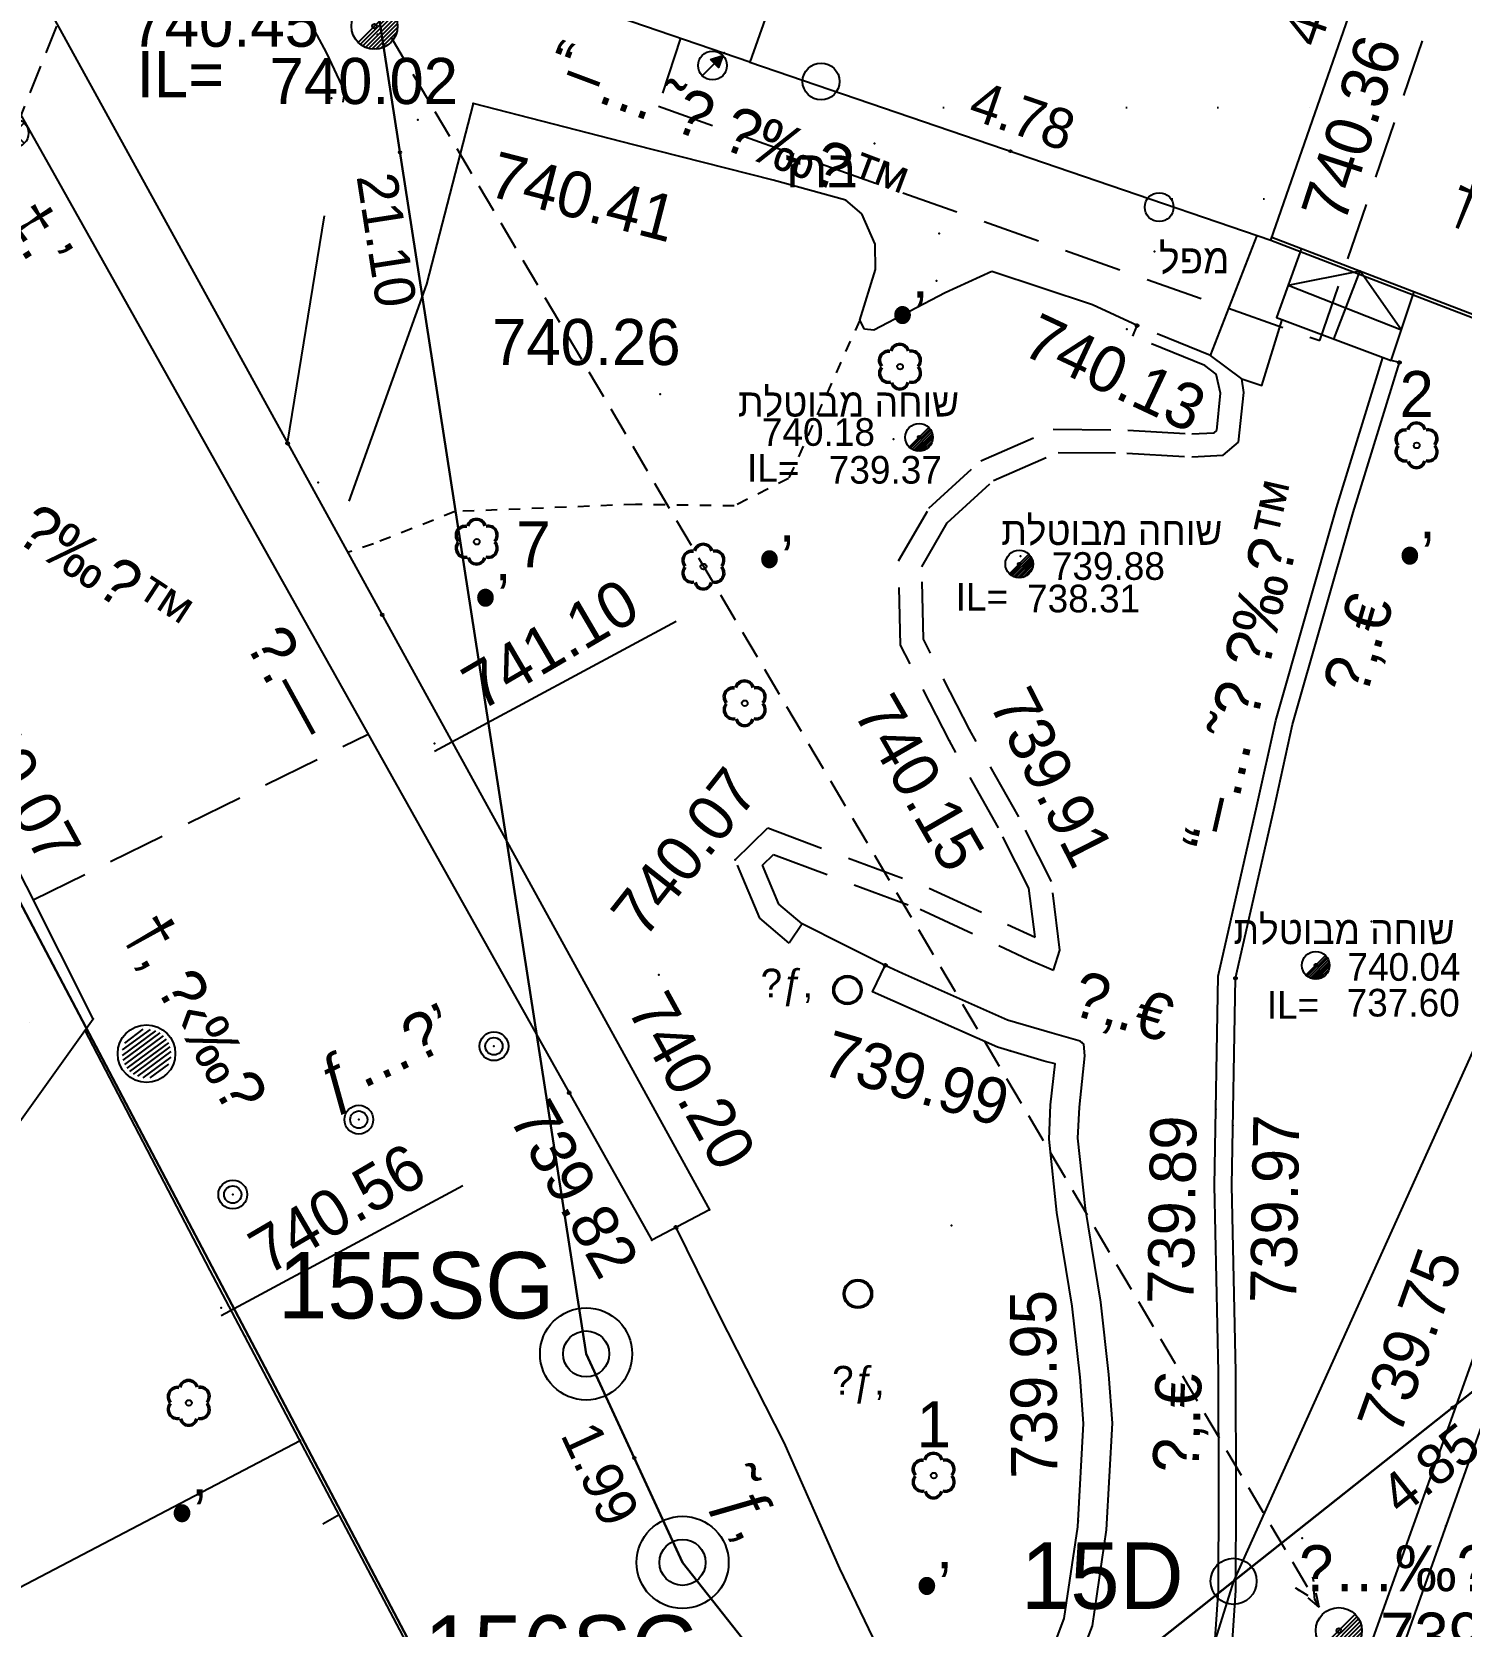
# Model space of a CAD drawing. Extents: x 220180 to 220303, y 630173 to 630265.
# Drawn here: x 220205.72 to 220218.13, y 630214 to 630227.84 of the extents above; entities that cross this region are included whole.
import ezdxf
from ezdxf.enums import TextEntityAlignment as Align

# ---------------------------------------------------------------- set-up
doc = ezdxf.new("R2010")
doc.units = 0
doc.linetypes.add('DASHED', pattern=[0.75, 0.5, -0.25])
doc.linetypes.add('DASHED2', pattern=[0.375, 0.25, -0.125])
for name, color, linetype in [('C1602_0', 236, 'Continuous'), ('C1609', 7, 'Continuous'), ('C1610_0', 3, 'Continuous'), ('C1611_1', 6, 'Continuous'), ('M1502', 15, 'Continuous'), ('M2801', 95, 'Continuous'), ('M2817', 95, 'Continuous'), ('M4614', 170, 'Continuous'), ('M4801', 220, 'DASHED'), ('M4804', 220, 'Continuous'), ('M4807', 220, 'Continuous'), ('M5141', 40, 'Continuous'), ('M5142', 40, 'Continuous'), ('M5213', 7, 'Continuous'), ('M5232', 8, 'Continuous'), ('M6021', 1, 'Continuous'), ('M6252', 1, 'Continuous'), ('tr_hetz', 7, 'Continuous')]:
    doc.layers.add(name, color=color, linetype=linetype)
for name, color, linetype, lineweight in [('M2200', 5, 'Continuous', 25), ('M2205', 5, 'DASHED', 25), ('M2207', 162, 'Continuous', 25), ('M2299', 7, 'Continuous', 25), ('M2401', 14, 'DASHED', 25), ('M2407', 22, 'DASHED', 25), ('M2412', 38, 'Continuous', 25), ('M2417', 204, 'DASHED', 25), ('M2601', 3, 'Continuous', 25), ('M2602', 142, 'Continuous', 25), ('M2605', 142, 'Continuous', 25), ('M2651', 1, 'Continuous', 25), ('M2802', 95, 'DASHED', 25)]:
    doc.layers.add(name, color=color, linetype=linetype, lineweight=lineweight)
doc.styles.add('HANIT_TEXT', font='hebtxt')
doc.styles.add('hebtext', font='hebtxt.shx')
doc.styles.add('hebtxt', font='hebtxt.shx')

# ---------------------------------------------------------------- blocks, each defined once
blk = doc.blocks.new('C1610')
for radius in [1, 0.5]:
    blk.add_circle((0, 0, 1), radius)
at = {"color": 255}
blk.add_point((0, 0), dxfattribs=at)
at = {"style": 'hebtext'}
blk.add_attdef('POINT_NAME', text='', height=1.2, dxfattribs=at).set_placement((0, 1.5), align=Align.BOTTOM_CENTER)
blk.add_attdef('MARK_DESC', text='', height=1.2, dxfattribs=at).set_placement((2, 0), align=Align.MIDDLE_LEFT)
at = {"style": 'hebtext', "flags": 1}
for tag, p in [('MARK', (0, -2)), ('CLASS', (0, -3.5)), ('SOURCE', (0, -5)), ('TOPO', (0, -6.5)), ('HEIGHT', (0, -8)), ('COMMENT', (0, -9.5))]:
    blk.add_attdef(tag, text='', height=1, dxfattribs=at).set_placement(p, align=Align.MIDDLE)
blk = doc.blocks.new('C1611')
blk.add_circle((0, 0), 0.5)
at = {"color": 255}
blk.add_point((0, 0), dxfattribs=at)
at = {"style": 'hebtext'}
blk.add_attdef('POINT_NAME', text='', height=1.2, dxfattribs=at).set_placement((0, 1.5), align=Align.BOTTOM_CENTER)
blk.add_attdef('MARK_DESC', text='', height=1.2, dxfattribs=at).set_placement((2, 0), align=Align.MIDDLE_LEFT)
at = {"style": 'hebtext', "flags": 1}
for tag, p in [('MARK', (0, -2)), ('CLASS', (0, -3.5)), ('SOURCE', (0, -5)), ('TOPO', (0, -6.5)), ('HEIGHT', (0, -8)), ('COMMENT', (0, -9.5))]:
    blk.add_attdef(tag, text='', height=1, dxfattribs=at).set_placement(p, align=Align.MIDDLE)
blk = doc.blocks.new('C1609')
blk.add_circle((0, 0), 0.04)
at = {"style": 'hebtext'}
for tag in ['LEGAL_LENGTH', 'RADIUS', 'CROSS']:
    blk.add_attdef(tag, text='', height=1.4, dxfattribs=at).set_placement((0, 1), align=Align.CENTER)
blk.add_attdef('CALC_LENGTH', text='', height=1.4, dxfattribs=at).set_placement((0, -0.6), align=Align.TOP_CENTER)
at = {"style": 'hebtext', "flags": 1}
for tag, p in [('LINE_NAME', (0, -4)), ('TOPO', (0, -5.5)), ('COMMENT', (0, -7))]:
    blk.add_attdef(tag, text='', height=1, dxfattribs=at).set_placement(p, align=Align.MIDDLE_CENTER)
blk = doc.blocks.new('M5232_E')
for radius in [0.5, 0.3]:
    blk.add_circle((0, 0), radius)
at = {"ltscale": 0.2}
blk.add_point((0, 0), dxfattribs=at)
at = {"style": 'HANIT_TEXT'}
blk.add_attdef('NAME', text='', height=1, dxfattribs=at).set_placement((0, 0.312), align=Align.BOTTOM_CENTER)
for tag, p in [('HEIGHT', (0, -0.625)), ('MARK', (0, -1.875))]:
    blk.add_attdef(tag, text='', height=1, dxfattribs=at).set_placement(p, align=Align.TOP_CENTER)
blk = doc.blocks.new('M6252_S')
for points in [[(0.354, 0.354), (-0.354, -0.354)], [(-0.354, 0.354), (0.354, -0.354)]]:
    blk.add_lwpolyline(points)
blk.add_circle((0, 0), 0.5)
at = {"style": 'HANIT_TEXT'}
blk.add_attdef('NAME', text='', height=1.6, dxfattribs=at).set_placement((0, 0.5), align=Align.BOTTOM_CENTER)
blk.add_attdef('MARK', text='', height=1.6, dxfattribs=at).set_placement((0, -1), align=Align.TOP_CENTER)
at = {"style": 'HANIT_TEXT', "flags": 1}
blk.add_attdef('OWNER', text='', height=1.6, dxfattribs=at).set_placement((0, -3), align=Align.TOP_CENTER)
blk = doc.blocks.new('M4614_E')
at = {"ltscale": 0.05}
h = blk.add_hatch(color=256, dxfattribs=at)
h.dxf.hatch_style = 1
h.paths.add_polyline_path([(0.212, -0.071), (0.354, 0.354), (-0.071, 0.212)])
blk.add_lwpolyline([(0.071, 0.071), (-0.354, -0.354)], dxfattribs=at)
blk.add_lwpolyline([(-0.071, 0.212), (0.354, 0.354), (0.212, -0.071)], close=True, dxfattribs=at)
blk.add_circle((0, 0), 0.5, dxfattribs=at)
at = {"style": 'hebtxt'}
for tag, p in [('NAME', (0, -1)), ('HEIGHT', (0, -2.5))]:
    blk.add_attdef(tag, text='', height=1, dxfattribs=at).set_placement(p, align=Align.TOP_CENTER)
blk.add_attdef('DESC', text='', height=1, dxfattribs=at).set_placement((-1, -4), align=Align.TOP_RIGHT)
blk.add_attdef('MARK', text='', height=1, dxfattribs=at).set_placement((0, -4), align=Align.TOP_LEFT)
at = {"style": 'hebtxt', "flags": 1}
blk.add_attdef('OWNER', text='', height=1, dxfattribs=at).set_placement((0, -5.5), align=Align.TOP_CENTER)
blk = doc.blocks.new('M2801_E')
blk.add_circle((0, 0), 0.1)
for centre, radius, start, end in [((-0.404, 0.218), 0.341, 79.5476, 220.6676), ((-0.011, 0.455), 0.345, 16.9888, 163.3873), ((-0.011, 0.455), 0.295, 16.9888, 163.3873), ((0.398, 0.229), 0.336, 316.983, 103.5155), ((-0.404, 0.218), 0.291, 79.5476, 220.6676), ((0.398, 0.229), 0.286, 316.983, 103.5155), ((-0.401, -0.224), 0.342, 140.0738, 283.845), ((-0.401, -0.224), 0.292, 140.0738, 283.845), ((-0.008, -0.48), 0.27, 193.6832, 346.6724), ((0.399, -0.231), 0.336, 253.4741, 43.3943), ((0.399, -0.231), 0.286, 253.4741, 43.3943), ((-0.008, -0.48), 0.32, 193.6832, 346.6724)]:
    blk.add_arc(centre, radius, start, end)
at = {"style": 'HANIT_TEXT'}
blk.add_attdef('NAME', text='', height=1.6, dxfattribs=at).set_placement((0, 0.5), align=Align.BOTTOM_CENTER)
at = {"style": 'HANIT_TEXT', "flags": 1}
for tag, p in [('HEIGHT', (0, -1)), ('DIAMETER', (0, -5)), ('TOP_DIAMETER', (0, -7)), ('TYPE', (0, -9))]:
    blk.add_attdef(tag, text='', height=1.6, dxfattribs=at).set_placement(p, align=Align.TOP_CENTER)
at = {"style": 'HANIT_TEXT'}
blk.add_attdef('MARK', text='', height=1.6, dxfattribs=at).set_placement((0, -3), align=Align.TOP_CENTER)
blk = doc.blocks.new('M1502_P')
blk.add_point((0, 0))
at = {"style": 'HANIT_TEXT', "flags": 1}
blk.add_attdef('NAME', text='', height=1.6, dxfattribs=at).set_placement((0, 0.5), align=Align.BOTTOM_CENTER)
at = {"style": 'HANIT_TEXT'}
blk.add_attdef('HEIGHT', text='', height=1.6, dxfattribs=at).set_placement((0, -1), align=Align.TOP_CENTER)
at = {"style": 'HANIT_TEXT', "flags": 1}
blk.add_attdef('MARK', text='', height=1.6, dxfattribs=at).set_placement((0, -3), align=Align.TOP_CENTER)
blk = doc.blocks.new('M2601_A')
blk.add_circle((0, 0), 0.05)
at = {"style": 'hebtxt'}
blk.add_attdef('MARK', text='', height=1, dxfattribs=at).set_placement((0, 1), align=Align.BOTTOM_CENTER)
blk.add_attdef('DESC', text='', height=1, dxfattribs=at).set_placement((0, -1), align=Align.TOP_CENTER)
blk = doc.blocks.new('M2417_A')
blk.add_circle((0, 0), 0.05)
at = {"style": 'hebtxt'}
blk.add_attdef('DESC', text='', height=1, dxfattribs=at).set_placement((-1, -1), align=Align.MIDDLE_RIGHT)
blk.add_attdef('MARK', text='', height=1, dxfattribs=at).set_placement((0, -1), align=Align.MIDDLE_LEFT)
blk = doc.blocks.new('M2407_A')
blk.add_circle((0, 0), 0.05)
at = {"style": 'hebtxt'}
blk.add_attdef('DESC', text='', height=1, dxfattribs=at).set_placement((-1, -1), align=Align.MIDDLE_RIGHT)
blk.add_attdef('MARK', text='', height=1, dxfattribs=at).set_placement((0, -1), align=Align.MIDDLE_LEFT)
blk = doc.blocks.new('M2605_A')
blk.add_circle((0, 0), 0.05)
at = {"style": 'hebtxt'}
blk.add_attdef('MARK', text='', height=1, dxfattribs=at).set_placement((0, -0.75), align=Align.MIDDLE_CENTER)
blk = doc.blocks.new('M4801_P')
blk.add_point((0, 0))
at = {"style": 'HANIT_TEXT', "flags": 1}
blk.add_attdef('NAME', text='', height=1.6, dxfattribs=at).set_placement((0, 0.5), align=Align.BOTTOM_CENTER)
at = {"style": 'HANIT_TEXT'}
blk.add_attdef('HEIGHT', text='', height=1.6, dxfattribs=at).set_placement((0, -1), align=Align.TOP_CENTER)
at = {"style": 'HANIT_TEXT', "flags": 1}
blk.add_attdef('MARK', text='', height=1.6, dxfattribs=at).set_placement((0, -3), align=Align.TOP_CENTER)
blk = doc.blocks.new('M4804_E')
for points in [[(-0.566, -0.566), (0.566, 0.566)], [(-0.495, -0.636), (0.636, 0.495)], [(-0.406, -0.689), (0.689, 0.406)], [(-0.312, -0.737), (0.737, 0.312)], [(-0.207, -0.773), (0.773, 0.207)], [(-0.088, -0.795), (0.795, 0.088)], [(0.05, -0.798), (0.798, -0.05)], [(0.221, -0.769), (0.769, -0.221)]]:
    blk.add_lwpolyline(points)
for radius in [0.8, 0.08]:
    blk.add_circle((0, 0), radius)
at = {"style": 'HANIT_TEXT'}
blk.add_attdef('NAME', text='', height=1.6, dxfattribs=at).set_placement((0, 0.5), align=Align.BOTTOM_CENTER)
blk.add_attdef('IL', text='', height=1.6, dxfattribs=at).set_placement((-1, 0), align=Align.MIDDLE_RIGHT)
blk.add_attdef('TL', text='', height=1.6, dxfattribs=at).set_placement((1, 0), align=Align.MIDDLE_LEFT)
for tag, p in [('HEIGHT', (0, -1)), ('MARK', (0, -3))]:
    blk.add_attdef(tag, text='', height=1.6, dxfattribs=at).set_placement(p, align=Align.TOP_CENTER)
at = {"style": 'HANIT_TEXT', "flags": 1}
blk.add_attdef('OWNER', text='', height=1.6, dxfattribs=at).set_placement((0, -5), align=Align.TOP_CENTER)
blk = doc.blocks.new('M5213_E')
blk.add_circle((0, 0), 0.8)
at = {"style": 'HANIT_TEXT'}
blk.add_attdef('NAME', text='', height=1.6, dxfattribs=at).set_placement((0, 0.5), align=Align.BOTTOM_CENTER)
for tag, p in [('HEIGHT', (0, -1)), ('MARK', (0, -3))]:
    blk.add_attdef(tag, text='', height=1.6, dxfattribs=at).set_placement(p, align=Align.TOP_CENTER)
blk = doc.blocks.new('M4807_E')
blk.add_circle((0, 0), 0.5)
at = {"style": 'hebtxt'}
for tag, p in [('NAME', (0, -1)), ('HEIGHT', (0, -2.5))]:
    blk.add_attdef(tag, text='', height=1, dxfattribs=at).set_placement(p, align=Align.TOP_CENTER)
blk.add_attdef('DESC', text='', height=1, dxfattribs=at).set_placement((-1, -4), align=Align.TOP_RIGHT)
blk.add_attdef('MARK', text='', height=1, dxfattribs=at).set_placement((0, -4), align=Align.TOP_LEFT)
at = {"style": 'hebtxt', "flags": 1}
blk.add_attdef('OWNER', text='', height=1, dxfattribs=at).set_placement((0, -5.5), align=Align.TOP_CENTER)
blk = doc.blocks.new('hetz')
at = {"layer": 'M4801'}
for p, q in [((0, 0), (-1, 0.35)), ((-0.3, 0), (-1, 0.35)), ((0, 0), (-1, -0.35)), ((-1, -0.35), (-0.3, 0))]:
    blk.add_line(p, q, dxfattribs=at)
blk = doc.blocks.new('M2817_E')
at = {"ltscale": 0.05}
blk.add_circle((0, 0), 0.5, dxfattribs=at)
blk.add_circle((0, 0), 0.45)
at = {"style": 'hebtxt'}
blk.add_attdef('NAME', text='', height=1, dxfattribs=at).set_placement((0, 0.75), align=Align.BOTTOM_CENTER)
for tag, p in [('HEIGHT', (0, -1)), ('MARK', (0, -2.5)), ('DIAMETER', (0, -4))]:
    blk.add_attdef(tag, text='', height=1, dxfattribs=at).set_placement(p, align=Align.TOP_CENTER)

msp = doc.modelspace()

# ---------------------------------------------------------------- hatches: boundary and pattern name
at = {"layer": 'M2299'}
h = msp.add_hatch(dxfattribs=at)
h.set_pattern_fill('DOTS', color=256, scale=0.5)
h.paths.add_polyline_path([(220219.926, 630235.867), (220220.26, 630236.809), (220215.178, 630238.586), (220214.129, 630238.961), (220212.878, 630239.404), (220210.226, 630231.677), (220213.066, 630230.725), (220211.954, 630227.575), (220216.356, 630226.07), (220216.475, 630226.029), (220217.647, 630229.395), (220217.745, 630229.676), (220217.896, 630230.111), (220216.936, 630230.437), (220217.078, 630230.83), (220216.926, 630230.883), (220217.323, 630232.024), (220217.473, 630231.972), (220217.611, 630232.367), (220218.566, 630232.041), (220218.644, 630232.259)])
h = msp.add_hatch(dxfattribs=at)
h.set_pattern_fill('DOTS', color=256, scale=0.5)
h.paths.add_polyline_path([(220204.801, 630222.156), (220205, 630222.447), (220202.668, 630224.169), (220198.476, 630218.488), (220202.82, 630214.472), (220206.252, 630219.273)])

# ---------------------------------------------------------------- linework, layer by layer
at = {"layer": 'C1602_0'}
for points in [[(220211.021, 630198.864), (220213.386, 630205.536), (220204.69, 630222.042), (220202.349, 630223.835), (220204.975, 630226.919), (220197.005, 630229.874), (220204.439, 630237.521), (220206.138, 630241.714), (220209.543, 630249.381), (220212.275, 630253.538), (220212.747, 630254.496)], [(220212.747, 630254.496), (220212.275, 630253.538), (220209.543, 630249.381), (220206.138, 630241.714), (220204.439, 630237.521), (220197.005, 630229.874), (220204.975, 630226.919), (220202.349, 630223.835), (220204.69, 630222.042), (220213.386, 630205.536), (220211.021, 630198.864)], [(220214.497, 630253.812), (220210.018, 630244.826), (220207.301, 630237.216), (220210.532, 630216.365), (220211.369, 630214.556), (220213.291, 630212.123), (220219.951, 630217.404), (220221.135, 630225.432), (220225.656, 630238.714), (220234.717, 630237.764), (220227.437, 630217.467), (220223.811, 630207.703)], [(220223.811, 630207.703), (220227.437, 630217.467), (220234.717, 630237.764), (220234.717, 630237.764), (220225.656, 630238.714), (220221.135, 630225.432), (220219.951, 630217.404), (220216.152, 630214.392), (220213.291, 630212.123), (220211.369, 630214.556), (220210.532, 630216.365), (220207.301, 630237.216), (220210.018, 630244.826), (220214.497, 630253.812)], [(220221.135, 630225.432), (220216.152, 630214.392)], [(220199.355, 630219.809), (220202.349, 630223.835), (220204.69, 630222.042), (220213.386, 630205.536), (220211.021, 630198.864)], [(220216.152, 630214.392), (220213.386, 630205.536)]]:
    msp.add_lwpolyline(points, dxfattribs=at)
for points in [[(220211.369, 630214.556), (220210.532, 630216.365), (220207.301, 630237.216), (220210.018, 630244.826), (220225.656, 630238.714), (220221.135, 630225.432), (220219.951, 630217.404), (220213.291, 630212.123), (220211.369, 630214.556)], [(220211.369, 630214.556), (220213.291, 630212.123), (220216.152, 630214.392), (220219.951, 630217.404), (220221.135, 630225.432), (220225.656, 630238.714), (220210.018, 630244.826), (220207.301, 630237.216), (220210.532, 630216.365)]]:
    msp.add_lwpolyline(points, close=True, dxfattribs=at)
at = {"layer": 'M2200'}
for points in [[(220213.066, 630230.725, 740.358), (220211.954, 630227.575, 740.358), (220216.475, 630226.029, 740.155), (220216.475, 630226.029, 739.951), (220216.475, 630226.029, 739.951), (220216.475, 630226.029, 740.36), (220217.896, 630230.111, 740.569)], [(220202.82, 630214.472, 739.921), (220206.252, 630219.273, 739.921), (220204.801, 630222.156, 740.073), (220205, 630222.447, 740.078), (220202.668, 630224.169, 740.112), (220198.476, 630218.488, 740.218), (220202.82, 630214.472, 739.921)]]:
    msp.add_polyline3d(points, dxfattribs=at)
at = {"layer": 'M2205'}
msp.add_lwpolyline([(220211.35, 630227.782), (220211.159, 630227.193), (220216.9, 630225.158), (220221.046, 630237.252), (220212.542, 630240.351), (220209.38, 630231.313), (220210.037, 630231.077)], dxfattribs=at)
at = {"layer": 'M2207'}
for points in [[(220211.954, 630227.575), (220209.227, 630228.508), (220210.226, 630231.677)], [(220216.475, 630226.029), (220221.07, 630224.266)], [(220216.485, 630226.057), (220221.08, 630224.295)], [(220202.743, 630212.838), (220208.049, 630215.615)]]:
    msp.add_lwpolyline(points, dxfattribs=at)
at = {"layer": 'M2401'}
msp.add_polyline3d([(220205.733, 630220.304, 739.976), (220208.64, 630221.743, 740.028)], dxfattribs=at)
at = {"layer": 'M2407', "ltscale": 4}
for points in [[(220207.941, 630224.267, 740.424), (220208.437, 630227.32, 740.481), (220208.278, 630227.658, 740.498), (220207.994, 630228.186, 740.547), (220207.862, 630228.589, 740.561), (220207.98, 630229.099, 740.565), (220208.323, 630230.415, 740.568), (220208.832, 630232.069, 740.562), (220209.547, 630235.035, 740.545), (220210.307, 630238.191, 740.599), (220210.331, 630238.288, 740.701), (220210.346, 630238.375, 0), (220210.346, 630238.375, 0)], [(220215.314, 630225.288, 740.132), (220214.927, 630225.47, 740.23), (220214.053, 630225.759, 740.254), (220213.649, 630225.573, 740.262), (220213.029, 630225.249, 740.236), (220212.948, 630225.257, 740.226), (220212.907, 630225.336, 740.238), (220213.044, 630225.776, 740.251), (220213.04, 630225.994, 740.255), (220212.926, 630226.259, 740.267), (220212.786, 630226.378, 740.322), (220212.155, 630226.551, 740.357), (220210.945, 630226.857, 740.37), (220209.553, 630227.217, 740.415), (220209.146, 630225.649, 740.358), (220208.372, 630223.483, 740.398)]]:
    msp.add_polyline3d(points, dxfattribs=at)
at = {"layer": 'M2412'}
for points in [[(220215.951, 630225.028, 740.141), (220216.356, 630226.07, 740.181)], [(220216.741, 630225.959, 740.36), (220216.524, 630225.36, 739.945), (220217.521, 630224.985, 739.952), (220217.719, 630225.584, 740.358)], [(220216.625, 630225.639, 740.139), (220217.25, 630225.764, 740.359), (220217.609, 630225.252, 740.133)], [(220217.023, 630225.172, 739.948), (220217.25, 630225.764, 740.359)], [(220216.625, 630225.639, 740.139), (220217.609, 630225.252, 740.133)], [(220216.222, 630224.825, 739.896), (220216.398, 630224.77, 739.9), (220216.574, 630225.341, 739.946)]]:
    msp.add_polyline3d(points, dxfattribs=at)
at = {"layer": 'M2417'}
for points in [[(220212.406, 630220.097, 739.951), (220212.295, 630219.929, 740.051), (220212.039, 630220.145, 740.052), (220211.825, 630220.653, 740.073), (220212.108, 630220.93, 740.065), (220213.509, 630220.407, 740.109), (220214.429, 630219.982, 740.156), (220214.376, 630220.406, 740.15), (220214.11, 630220.93, 740.145), (220213.685, 630221.684, 740.145), (220213.262, 630222.515, 740.152), (220213.244, 630223.246, 740.169), (220213.508, 630223.704, 740.185), (220213.957, 630224.114, 740.185), (220214.587, 630224.389, 740.18), (220215.233, 630224.382, 740.148), (220215.789, 630224.349, 740.119), (220215.982, 630224.359, 740.117), (220216.005, 630224.378, 740.117), (220216.039, 630224.702, 740.117), (220216.001, 630224.866, 740.115), (220215.902, 630224.941, 740.187), (220215.276, 630225.196, 740.232), (220215.314, 630225.288, 740.132)], [(220213.129, 630219.737, 739.933), (220212.774, 630219.911, 739.943), (220212.406, 630220.097, 739.951), (220212.205, 630220.267, 739.952), (220212.062, 630220.606, 739.973), (220212.157, 630220.699, 739.965), (220213.432, 630220.223, 739.938), (220214.371, 630219.789, 739.912), (220214.588, 630219.695, 739.901), (220214.645, 630219.87, 739.905), (220214.571, 630220.465, 739.914), (220214.287, 630221.025, 739.918), (220213.862, 630221.779, 739.912), (220213.461, 630222.566, 739.906), (220213.445, 630223.195, 739.892), (220213.666, 630223.578, 739.893), (220214.067, 630223.944, 739.885), (220214.628, 630224.188, 739.891), (220215.226, 630224.182, 739.891), (220215.789, 630224.149, 739.883), (220216.061, 630224.163, 739.873), (220216.195, 630224.278, 739.865), (220216.24, 630224.707, 739.878), (220216.222, 630224.825, 739.896), (220215.951, 630225.028, 740.141), (220215.314, 630225.288, 740.132)]]:
    msp.add_polyline3d(points, dxfattribs=at)
at = {"layer": 'M2417', "linetype": 'Continuous', "ltscale": 0.1}
for points in [[(220215.033, 630211.796, 739.768), (220215.443, 630212.102, 739.767), (220215.568, 630212.357, 739.766), (220215.798, 630212.937, 739.777), (220215.969, 630213.556, 739.797), (220216.02, 630214.316, 739.852), (220216.024, 630215.158, 739.864), (220216.02, 630216.207, 739.859), (220215.986, 630217.827, 739.869), (220216.018, 630219.643, 739.913), (220216.354, 630221.12, 739.906), (220216.518, 630221.863, 739.896), (220217.045, 630223.708, 739.878), (220217.448, 630225.012, 739.951)], [(220215.129, 630211.681, 739.768), (220215.562, 630212.004, 739.715), (220215.705, 630212.297, 739.683), (220215.941, 630212.89, 739.713), (220216.118, 630213.531, 739.738), (220216.17, 630214.311, 739.81), (220216.174, 630215.158, 739.865), (220216.17, 630216.209, 739.892), (220216.136, 630217.827, 739.969), (220216.168, 630219.625, 739.982), (220216.501, 630221.087, 739.973), (220216.664, 630221.826, 739.955), (220217.189, 630223.666, 739.95), (220217.591, 630224.968, 740.014), (220217.521, 630224.985, 739.952)], [(220213.962, 630212.493, 739.915), (220214.053, 630212.668, 739.913), (220214.086, 630212.799, 739.915), (220214.22, 630213.151, 739.916), (220214.455, 630213.512, 739.918), (220214.572, 630213.776, 739.918), (220214.682, 630214.069, 739.91), (220214.801, 630214.864, 739.947), (220214.849, 630215.762, 740.032), (220214.821, 630216.164, 740.033), (220214.751, 630216.78, 740.039), (220214.619, 630217.592, 740.031), (220214.55, 630218.229, 739.969), (220214.563, 630218.526, 739.973), (220214.602, 630218.881, 739.987), (220214.509, 630218.906, 739.989), (220214.102, 630219.027, 739.994), (220213.018, 630219.506, 739.986), (220213.129, 630219.737, 739.933)], [(220214.14, 630212.294, 739.768), (220214.288, 630212.579, 739.775), (220214.325, 630212.724, 739.777), (220214.444, 630213.037, 739.779), (220214.676, 630213.392, 739.785), (220214.803, 630213.682, 739.792), (220214.926, 630214.005, 739.81), (220215.05, 630214.839, 739.868), (220215.1, 630215.764, 739.856), (220215.07, 630216.187, 739.863), (220214.999, 630216.814, 739.854), (220214.867, 630217.626, 739.856), (220214.801, 630218.237, 739.869), (220214.813, 630218.507, 739.873), (220214.862, 630218.953, 739.892), (220214.852, 630219.052, 739.889), (220214.821, 630219.08, 739.894), (220214.578, 630219.147, 739.887), (220214.189, 630219.262, 739.889), (220213.278, 630219.665, 739.929), (220213.129, 630219.737, 739.933)]]:
    msp.add_polyline3d(points, dxfattribs=at)
at = {"layer": 'M2601'}
msp.add_polyline3d([(220211.312, 630217.463, 739.977), (220211.677, 630216.717, 739.967), (220212.248, 630215.596, 739.917), (220212.732, 630214.504, 739.879), (220213.271, 630213.379, 739.828), (220213.613, 630212.841, 739.799), (220213.976, 630212.478, 739.778), (220214.14, 630212.294, 739.768)], dxfattribs=at)
at = {"layer": 'M2602'}
for points in [[(220224.691, 630234.419, 740.883), (220224.927, 630234.335, 740.7), (220223.049, 630229.063, 740.332), (220222.413, 630227.277, 740.14), (220216.411, 630210.428, 739.489), (220215.458, 630210.82, 739.491), (220214.921, 630211.413, 739.571), (220214.921, 630211.413, 739.73), (220214.791, 630211.559, 739.727)], [(220224.691, 630234.419, 740.883), (220224.601, 630234.168, 740.88), (220224.601, 630234.168, 740.47), (220223.798, 630231.912, 740.389), (220222.177, 630227.361, 740.352), (220221.07, 630224.266, 740.353), (220221.07, 630224.266, 739.981), (220216.241, 630210.768, 739.63), (220215.605, 630211.029, 739.716), (220215.254, 630211.417, 739.768), (220215.311, 630211.465, 739.768), (220215.033, 630211.796, 739.768), (220214.791, 630211.559, 739.727)], [(220210.566, 630210.472, 739.449), (220210.795, 630210.618, 739.445), (220209.136, 630213.554, 739.616), (220207.27, 630217.09, 739.789), (220206.182, 630219.176, 739.921)], [(220208.389, 630214.97, 739.685), (220208.248, 630214.888, 739.685)]]:
    msp.add_polyline3d(points, dxfattribs=at)
at = {"layer": 'M2605'}
for points in [[(220201.816, 630233.904, 740.754), (220205.504, 630227.331, 740.748), (220205.504, 630227.331, 740.267), (220205.92, 630226.59, 740.263), (220211.103, 630217.353, 739.815)], [(220205.141, 630229.351, 740.592), (220211.604, 630217.615, 740.203)], [(220211.604, 630217.615, 740.203), (220211.103, 630217.353, 739.815)]]:
    msp.add_polyline3d(points, dxfattribs=at)
at = {"layer": 'M2651'}
for points, elevation in [([(220211.315, 630222.72), (220209.215, 630221.592)], 741.099), ([(220209.463, 630217.823), (220207.364, 630216.695)], 740.563)]:
    msp.add_lwpolyline(points, dxfattribs=dict(at, elevation=elevation))
at = {"layer": 'M2802', "linetype": 'DASHED', "ltscale": 0.1}
msp.add_polyline3d([(220212.907, 630225.336, 0), (220212.29, 630223.962, 0), (220211.818, 630223.723, 0), (220210.96, 630223.737, 0), (220209.393, 630223.674, 0), (220208.687, 630223.395, 0), (220208.462, 630223.319, 0)], dxfattribs=at)
at = {"layer": 'M4804', "linetype": 'DASHED2'}
msp.add_line((220208.836, 630227.793), (220216.895, 630214.168), dxfattribs=at)
at = {"layer": 'M5141', "ltscale": 0.2, "elevation": 739.897}
for points in [[(220206.794, 630219.169), (220206.504, 630218.955)], [(220206.748, 630219.181), (220206.506, 630219.003)], [(220206.832, 630219.15), (220206.511, 630218.914)], [(220206.685, 630219.182), (220206.524, 630219.063)], [(220206.862, 630219.125), (220206.525, 630218.877)], [(220206.887, 630219.097), (220206.545, 630218.845)], [(220206.907, 630219.065), (220206.57, 630218.817)], [(220206.92, 630219.029), (220206.6, 630218.793)], [(220206.928, 630218.988), (220206.637, 630218.774)], [(220206.926, 630218.94), (220206.684, 630218.761)], [(220206.908, 630218.88), (220206.746, 630218.761)]]:
    msp.add_lwpolyline(points, dxfattribs=at)
at = {"layer": 'M5141', "ltscale": 0.2}
msp.add_circle((220206.716, 630218.971, 739.896), 0.25, dxfattribs=at)
at = {"layer": 'M6021', "linetype": 'DASHED2'}
msp.add_lwpolyline([(220204.739, 630222.639), (220205.567, 630226.959), (220212.314, 630243.918), (220235.095, 630240.425)], dxfattribs=at)

# ---------------------------------------------------------------- block references
at = {"layer": 'C1609'}
ref = msp.add_blockref('C1609', (220217.186, 630228.07), dxfattribs=dict(at, xscale=0.25, yscale=0.25, zscale=0.25, rotation=250.8073434202431))
ref.add_attrib('CALC_LENGTH', '4.32', dxfattribs={"layer": '0', "height": 0.35, "rotation": 430.8073, "style": 'hebtext'}).set_placement((220216.714, 630228.234), align=Align.TOP_CENTER)
ref = msp.add_blockref('C1609', (220214.215, 630226.802), dxfattribs=dict(at, xscale=0.25, yscale=0.25, zscale=0.25, rotation=161.1203906347883))
ref.add_attrib('CALC_LENGTH', '4.78', dxfattribs={"layer": '0', "height": 0.35, "rotation": 341.1204, "style": 'hebtext'}).set_placement((220214.377, 630227.275), align=Align.TOP_CENTER)
ref = msp.add_blockref('C1609', (220208.916, 630226.791), dxfattribs=dict(at, xscale=0.25, yscale=0.25, zscale=0.25, rotation=278.8083044943114))
ref.add_attrib('LEGAL_LENGTH', '21.10', dxfattribs={"layer": '0', "height": 0.35, "rotation": 278.8083, "style": 'hebtxt'}).set_placement((220208.628, 630226.005), align=Align.CENTER)
ref = msp.add_blockref('C1609', (220218.052, 630215.898), dxfattribs=dict(at, xscale=0.25, yscale=0.25, zscale=0.25, rotation=38.40879591105989))
ref.add_attrib('CALC_LENGTH', '4.85', dxfattribs={"layer": '0', "height": 0.35, "rotation": 38.4088, "style": 'hebtxt'}).set_placement((220217.746, 630215.508), align=Align.TOP_CENTER)
ref = msp.add_blockref('C1609', (220210.951, 630215.461), dxfattribs=dict(at, xscale=0.25, yscale=0.25, zscale=0.25, rotation=294.829346587277))
ref.add_attrib('CALC_LENGTH', '1.99', dxfattribs={"layer": '0', "height": 0.35, "rotation": 294.8293, "style": 'hebtxt'}).set_placement((220210.814, 630215.398), align=Align.TOP_CENTER)
at = {"layer": 'C1610_0'}
ref = msp.add_blockref('C1610', (220210.532, 630216.365, 10), dxfattribs=dict(at, xscale=0.4, yscale=0.4, zscale=0.4))
ref.add_attrib('POINT_NAME', '155SG', dxfattribs={"layer": '0', "height": 0.576, "style": 'hebtxt'}).set_placement((220209.057, 630216.5, 2), align=Align.BOTTOM_CENTER)
ref = msp.add_blockref('C1610', (220211.369, 630214.556, 10), dxfattribs=dict(at, xscale=0.4, yscale=0.4, zscale=0.4))
ref.add_attrib('POINT_NAME', '156SG', dxfattribs={"layer": '0', "height": 0.576, "style": 'hebtxt'}).set_placement((220210.325, 630213.348, 2), align=Align.BOTTOM_CENTER)
at = {"layer": 'C1611_1'}
ref = msp.add_blockref('C1611', (220216.152, 630214.392, 10), dxfattribs=dict(at, xscale=0.4, yscale=0.4, zscale=0.4))
ref.add_attrib('POINT_NAME', '15D', dxfattribs={"layer": '0', "height": 0.576, "style": 'hebtxt'}).set_placement((220215.012, 630213.98, 2), align=Align.BOTTOM_CENTER)
at = {"layer": 'M1502', "xscale": 0.25, "yscale": 0.25, "zscale": 0.25}
for p in [(220211.731, 630227.655, 740.282), (220211.954, 630227.575, 740.358), (220208.322, 630227.262, 740.468), (220209.072, 630227.075, 740.358), (220213.036, 630226.868, 740.261), (220213.596, 630226.088, 740.226), (220215.465, 630225.931, 740.216), (220213.572, 630225.676, 740.218), (220215.225, 630225.256, 740.211), (220208.206, 630223.927, 740.297), (220211.162, 630219.654, 740.188), (220206.252, 630219.273, 739.921), (220213.703, 630217.478, 739.931), (220208.049, 630215.615, 739.717), (220216.746, 630214.767, 739.767)]:
    msp.add_blockref('M1502_P', p, dxfattribs=at)
at = {"layer": 'M1502'}
ref = msp.add_blockref('M1502_P', (220216.475, 630226.029, 740.36), dxfattribs=dict(at, xscale=0.25, yscale=0.25, zscale=0.25))
ref.add_attrib('HEIGHT', '740.36', dxfattribs={"layer": '0', "height": 0.4, "rotation": 72.0022, "style": 'HANIT_TEXT'}).set_placement((220216.984, 630227.061, 740.36), align=Align.TOP_CENTER)
ref = msp.add_blockref('M1502_P', (220209.553, 630227.217, 740.415), dxfattribs=dict(at, xscale=0.25, yscale=0.25, zscale=0.25, rotation=345.5007820544599))
ref.add_attrib('HEIGHT', '740.41', dxfattribs={"layer": '0', "height": 0.4, "rotation": 345.5008, "style": 'HANIT_TEXT'}).set_placement((220210.558, 630226.601, 740.415), align=Align.TOP_CENTER)
at = {"layer": 'M1502', "xscale": 0.25, "yscale": 0.25, "zscale": 0.25, "rotation": 334.8826136367467}
msp.add_blockref('M1502_P', (220215.314, 630225.288, 740.132), dxfattribs=at).add_auto_attribs({'HEIGHT': '740.13'})
at = {"layer": 'M1502'}
ref = msp.add_blockref('M1502_P', (220211.175, 630224.694, 740.26), dxfattribs=dict(at, xscale=0.25, yscale=0.25, zscale=0.25))
ref.add_attrib('HEIGHT', '740.26', dxfattribs={"layer": '0', "height": 0.4, "style": 'HANIT_TEXT'}).set_placement((220210.534, 630225.346, 740.26), align=Align.TOP_CENTER)
for p, xscale, yscale, zscale, rotation in [((220207.941, 630224.267, 740.424), 0.25, 0.25, 0.25, 80.758711672209), ((220213.129, 630219.737, 739.933), 0.25, 0.25, 0.25, 333.9832170927238), ((220214.834, 630219.068, 739.892), 0.25, 0.25, 0.25, 317.9108379102608), ((220207.574, 630216.515, 739.761), 0.2499999999999999, 0.2499999999999999, 0.2499999999999999, 297.8199929693174)]:
    msp.add_blockref('M1502_P', p, dxfattribs=dict(at, xscale=xscale, yscale=yscale, zscale=zscale, rotation=rotation))
ref = msp.add_blockref('M1502_P', (220204.801, 630222.156, 740.073), dxfattribs=dict(at, xscale=0.25, yscale=0.25, zscale=0.25))
ref.add_attrib('HEIGHT', '740.07', dxfattribs={"layer": '0', "height": 0.4, "rotation": 298.6642, "style": 'HANIT_TEXT'}).set_placement((220205.773, 630221.482, 740.073), align=Align.TOP_CENTER)
ref = msp.add_blockref('M1502_P', (220213.862, 630221.779, 739.912), dxfattribs=dict(at, xscale=0.25, yscale=0.25, zscale=0.25, rotation=297.000200628091))
ref.add_attrib('HEIGHT', '739.91', dxfattribs={"layer": '0', "height": 0.4, "rotation": 297.0002, "style": 'HANIT_TEXT'}).set_placement((220214.751, 630221.463, 739.912), align=Align.TOP_CENTER)
ref = msp.add_blockref('M1502_P', (220213.685, 630221.684, 740.145), dxfattribs=dict(at, xscale=0.25, yscale=0.25, zscale=0.25, rotation=271.4078244411801))
ref.add_attrib('HEIGHT', '740.15', dxfattribs={"layer": '0', "height": 0.4, "rotation": 299.965, "style": 'HANIT_TEXT'}).set_placement((220213.6, 630221.424, 740.145), align=Align.TOP_CENTER)
ref = msp.add_blockref('M1502_P', (220211.825, 630220.653, 740.073), dxfattribs=dict(at, xscale=0.25, yscale=0.25, zscale=0.25, rotation=56.48140051679498))
ref.add_attrib('HEIGHT', '740.07', dxfattribs={"layer": '0', "height": 0.4, "rotation": 51.713, "style": 'HANIT_TEXT'}).set_placement((220211.229, 630220.846, 740.073), align=Align.TOP_CENTER)
ref = msp.add_blockref('M1502_P', (220211.604, 630217.615, 740.203), dxfattribs=dict(at, xscale=0.25, yscale=0.25, zscale=0.25, rotation=298.8430914284604))
ref.add_attrib('HEIGHT', '740.20', dxfattribs={"layer": '0', "height": 0.4, "rotation": 298.8431, "style": 'HANIT_TEXT'}).set_placement((220211.627, 630218.834, 740.203), align=Align.TOP_CENTER)
ref = msp.add_blockref('M1502_P', (220214.212, 630218.994, 739.992), dxfattribs=dict(at, xscale=0.25, yscale=0.25, zscale=0.25, rotation=343.5264436129776))
ref.add_attrib('HEIGHT', '739.99', dxfattribs={"layer": '0', "height": 0.4, "rotation": 343.5264, "style": 'HANIT_TEXT'}).set_placement((220213.454, 630218.948, 739.992), align=Align.TOP_CENTER)
ref = msp.add_blockref('M1502_P', (220211.103, 630217.353, 739.815), dxfattribs=dict(at, xscale=0.25, yscale=0.25, zscale=0.25, rotation=299.2990208475291))
ref.add_attrib('HEIGHT', '739.82', dxfattribs={"layer": '0', "height": 0.4, "rotation": 299.299, "style": 'HANIT_TEXT'}).set_placement((220210.606, 630217.897, 739.815), align=Align.TOP_CENTER)
ref = msp.add_blockref('M1502_P', (220215.998, 630218.489, 739.885), dxfattribs=dict(at, xscale=0.25, yscale=0.25, zscale=0.25, rotation=88.99036771043316))
ref.add_attrib('HEIGHT', '739.89', dxfattribs={"layer": '0', "height": 0.4, "rotation": 88.9904, "style": 'HANIT_TEXT'}).set_placement((220215.417, 630217.619, 739.885), align=Align.TOP_CENTER)
ref = msp.add_blockref('M1502_P', (220216.146, 630218.347, 739.973), dxfattribs=dict(at, xscale=0.2499999999999999, yscale=0.2499999999999999, zscale=0.2499999999999999, rotation=88.99036771112296))
ref.add_attrib('HEIGHT', '739.97', dxfattribs={"layer": '0', "height": 0.4, "rotation": 88.9904, "style": 'HANIT_TEXT'}).set_placement((220216.309, 630217.627, 739.973), align=Align.TOP_CENTER)
ref = msp.add_blockref('M1502_P', (220217.995, 630214.873, 739.66), dxfattribs=dict(at, xscale=0.25, yscale=0.25, zscale=0.25, rotation=70.39560988083255))
ref.add_attrib('HEIGHT', '739.66', dxfattribs={"layer": '0', "height": 0.4, "rotation": 70.3956, "style": 'HANIT_TEXT'}).set_placement((220218.696, 630216.573, 739.66), align=Align.TOP_CENTER)
ref = msp.add_blockref('M1502_P', (220217.892, 630215.384, 739.75), dxfattribs=dict(at, xscale=0.25, yscale=0.25, zscale=0.25, rotation=70.31429428232353))
ref.add_attrib('HEIGHT', '739.75', dxfattribs={"layer": '0', "height": 0.4, "rotation": 70.3143, "style": 'HANIT_TEXT'}).set_placement((220217.491, 630216.547, 739.75), align=Align.TOP_CENTER)
ref = msp.add_blockref('M1502_P', (220214.803, 630214.918, 739.952), dxfattribs=dict(at, xscale=0.25, yscale=0.25, zscale=0.25, rotation=62.44554288005738))
ref.add_attrib('HEIGHT', '739.95', dxfattribs={"layer": '0', "height": 0.4, "rotation": 90.3942, "style": 'HANIT_TEXT'}).set_placement((220214.216, 630216.1, 739.952), align=Align.TOP_CENTER)
at = {"layer": 'M2407'}
ref = msp.add_blockref('M2407_A', (220215.314, 630225.288, 740.132), dxfattribs=dict(at, xscale=0.25, yscale=0.25, zscale=0.25, rotation=334.8826136367467))
ref.add_attrib('MARK', '“–…˜\x8e \x8c‰\x81™', dxfattribs={"layer": '0', "height": 0.4, "rotation": 339.4246, "style": 'HANIT_TEXT'}).set_placement((220211.837, 630227.204, 740.132), align=Align.TOP_CENTER)
ref = msp.add_blockref('M2407_A', (220203.091, 630225.988, 740.185), dxfattribs=dict(at, xscale=0.25, yscale=0.25, zscale=0.25, rotation=326.7795594907454))
ref.add_attrib('MARK', '“–…˜\x8e \x8c‰\x81™', dxfattribs={"layer": '0', "height": 0.4, "rotation": 326.7796, "style": 'HANIT_TEXT'}).set_placement((220205.787, 630223.759, 740.185), align=Align.TOP_CENTER)
at = {"layer": 'M2407', "xscale": 0.25, "yscale": 0.25, "zscale": 0.25, "rotation": 80.758711672209}
msp.add_blockref('M2407_A', (220207.941, 630224.267, 740.424), dxfattribs=at)
at = {"layer": 'M2407'}
ref = msp.add_blockref('M2407_A', (220216.168, 630219.625, 739.982), dxfattribs=dict(at, xscale=0.25, yscale=0.25, zscale=0.25, rotation=338.5718475748203))
ref.add_attrib('MARK', '“–…˜\x8e \x8c‰\x81™', dxfattribs={"layer": '0', "height": 0.4, "rotation": 77.1599, "style": 'HANIT_TEXT'}).set_placement((220216.067, 630222.39, 739.982), align=Align.TOP_CENTER)
at = {"layer": 'M2417'}
ref = msp.add_blockref('M2417_A', (220217.591, 630224.968, 740.014), dxfattribs=dict(at, xscale=0.25, yscale=0.25, zscale=0.25, rotation=36.77776608395875))
ref.add_attrib('MARK', '\x8f‚.€', dxfattribs={"layer": '0', "height": 0.4, "rotation": 73.7326, "style": 'HANIT_TEXT'}).set_placement((220217.038, 630222.577, 739.954), align=Align.TOP_CENTER)
ref = msp.add_blockref('M2417_A', (220213.129, 630219.737, 739.933), dxfattribs=dict(at, xscale=0.25, yscale=0.25, zscale=0.25, rotation=333.9832170927238))
ref.add_attrib('MARK', '\x8f‚.€', dxfattribs={"layer": '0', "height": 0.4, "rotation": 343.2537, "style": 'HANIT_TEXT'}).set_placement((220215.247, 630219.577, 739.933), align=Align.TOP_CENTER)
ref = msp.add_blockref('M2417_A', (220215.033, 630211.796, 739.768), dxfattribs=dict(at, xscale=0.25, yscale=0.25, zscale=0.25, rotation=36.77776608395875))
ref.add_attrib('MARK', '\x8f‚.€', dxfattribs={"layer": '0', "height": 0.4, "rotation": 88.1519, "style": 'HANIT_TEXT'}).set_placement((220215.462, 630215.773, 739.864), align=Align.TOP_CENTER)
at = {"layer": 'M2601'}
ref = msp.add_blockref('M2601_A', (220211.312, 630217.463, 739.977), dxfattribs=dict(at, xscale=0.25, yscale=0.25, zscale=0.25, rotation=296.0953857687636))
ref.add_attrib('MARK', '˜ƒ‚', dxfattribs={"layer": '0', "height": 0.4, "rotation": 296.0954, "style": 'HANIT_TEXT'}).set_placement((220212.095, 630215.162, 739.977), align=Align.TOP_CENTER)
at = {"layer": 'M2605'}
ref = msp.add_blockref('M2605_A', (220208.761, 630222.778, 740.374), dxfattribs=dict(at, xscale=0.25, yscale=0.25, zscale=0.25, rotation=298.8430914284604))
ref.add_attrib('MARK', ' \x81.—', dxfattribs={"layer": '0', "height": 0.4, "rotation": 298.8431, "style": 'HANIT_TEXT'}).set_placement((220208.116, 630222.363, 740.374), align=Align.TOP_CENTER)
at = {"layer": 'M2605', "xscale": 0.25, "yscale": 0.25, "zscale": 0.25, "rotation": 299.2990208475291}
msp.add_blockref('M2605_A', (220210.385, 630218.632, 739.877), dxfattribs=at)
at = {"layer": 'M2651', "linetype": 'Continuous'}
ref = msp.add_blockref('M1502_P', (220209.216, 630221.663, 741.1), dxfattribs=dict(at, xscale=0.2499999999999998, yscale=0.2499999999999998, zscale=0.2499999999999998, rotation=37.93027715481728))
ref.add_attrib('HEIGHT', '741.10', dxfattribs={"layer": '0', "height": 0.4, "rotation": 30.377, "style": 'HANIT_TEXT'}).set_placement((220210.119, 630222.697, 741.184), align=Align.TOP_CENTER)
ref = msp.add_blockref('M1502_P', (220207.364, 630216.766, 740.564), dxfattribs=dict(at, xscale=0.2499999999999998, yscale=0.2499999999999998, zscale=0.2499999999999998, rotation=37.93027715481728))
ref.add_attrib('HEIGHT', '740.56', dxfattribs={"layer": '0', "height": 0.4, "rotation": 30.377, "style": 'HANIT_TEXT'}).set_placement((220208.268, 630217.8, 740.648), align=Align.TOP_CENTER)
at = {"layer": 'M2801'}
ref = msp.add_blockref('M2801_E', (220213.257, 630224.932, 740.501), dxfattribs=dict(at, xscale=0.25, yscale=0.25, zscale=0.25))
ref.add_attrib('MARK', '•’', dxfattribs={"layer": '0', "height": 0.4, "style": 'HANIT_TEXT'}).set_placement((220213.338, 630225.587, 740.501), align=Align.TOP_CENTER)
at = {"layer": 'M2801', "xscale": 0.25, "yscale": 0.25, "zscale": 0.25}
for p, values in [((220217.741, 630224.249), {'NAME': '2', 'MARK': '•’'}), ((220207.084, 630215.94), {'MARK': '•’'}), ((220213.549, 630215.309), {'NAME': '1', 'MARK': '•’'})]:
    msp.add_blockref('M2801_E', p, dxfattribs=at).add_auto_attribs(values)
at = {"layer": 'M2801'}
ref = msp.add_blockref('M2801_E', (220209.583, 630223.413), dxfattribs=dict(at, xscale=0.25, yscale=0.25, zscale=0.25))
ref.add_attrib('NAME', '7', dxfattribs={"layer": '0', "height": 0.4, "style": 'HANIT_TEXT'}).set_placement((220210.075, 630223.071), align=Align.BOTTOM_CENTER)
ref.add_attrib('MARK', '•’', dxfattribs={"layer": '0', "height": 0.4, "style": 'HANIT_TEXT'}).set_placement((220209.718, 630223.134), align=Align.TOP_CENTER)
ref = msp.add_blockref('M2801_E', (220211.551, 630223.197, 740.415), dxfattribs=dict(at, xscale=0.25, yscale=0.25, zscale=0.25))
ref.add_attrib('MARK', '•’', dxfattribs={"layer": '0', "height": 0.4, "style": 'HANIT_TEXT'}).set_placement((220212.183, 630223.468, 740.415), align=Align.TOP_CENTER)
at = {"layer": 'M2801', "xscale": 0.25, "yscale": 0.25, "zscale": 0.25}
msp.add_blockref('M2801_E', (220211.909, 630222.011), dxfattribs=at)
at = {"layer": 'M2817'}
ref = msp.add_blockref('M2817_E', (220212.8, 630219.523), dxfattribs=dict(at, xscale=0.25, yscale=0.25, zscale=0.25))
ref.add_attrib('MARK', '\x8dƒ‚', dxfattribs={"layer": '0', "height": 0.25, "style": 'hebtxt'}).set_placement((220212.27, 630219.708), align=Align.TOP_CENTER)
at = {"layer": 'M2817', "xscale": 0.25, "yscale": 0.25, "zscale": 0.25}
msp.add_blockref('M2817_E', (220212.891, 630216.886), dxfattribs=at).add_auto_attribs({'MARK': '\x8dƒ‚'})
at = {"layer": 'M4614', "xscale": 0.25, "yscale": 0.25, "zscale": 0.25}
msp.add_blockref('M4614_E', (220211.629, 630227.545, 740.371), dxfattribs=at)
at = {"layer": 'M4801'}
ref = msp.add_blockref('M4801_P', (220208.72, 630227.815, 740.024), dxfattribs=dict(at, xscale=0.25, yscale=0.25, zscale=0.25))
ref.add_attrib('HEIGHT', '740.02', dxfattribs={"layer": '0', "height": 0.4, "style": 'HANIT_TEXT'}).set_placement((220208.602, 630227.611, 740.024), align=Align.TOP_CENTER)
ref.add_attrib('MARK', 'IL=', dxfattribs={"layer": '0', "height": 0.4, "style": 'HANIT_TEXT'}).set_placement((220207.011, 630227.67, 740.024), align=Align.TOP_CENTER)
ref = msp.add_blockref('M4801_P', (220213.2, 630224.304, 739.373), dxfattribs=dict(at, xscale=0.15, yscale=0.15, zscale=0.15))
ref.add_attrib('HEIGHT', '739.37', dxfattribs={"layer": '0', "height": 0.24, "style": 'HANIT_TEXT'}).set_placement((220213.129, 630224.157, 739.373), align=Align.TOP_CENTER)
ref.add_attrib('MARK', 'IL=', dxfattribs={"layer": '0', "height": 0.24, "style": 'HANIT_TEXT'}).set_placement((220212.156, 630224.174, 739.373), align=Align.TOP_CENTER)
ref = msp.add_blockref('M4801_P', (220214.301, 630223.288, 738.306), dxfattribs=dict(at, xscale=0.15, yscale=0.15, zscale=0.15))
ref.add_attrib('HEIGHT', '738.31', dxfattribs={"layer": '0', "height": 0.24, "style": 'HANIT_TEXT'}).set_placement((220214.85, 630223.04, 738.306), align=Align.TOP_CENTER)
ref.add_attrib('MARK', 'IL=', dxfattribs={"layer": '0', "height": 0.24, "style": 'HANIT_TEXT'}).set_placement((220213.967, 630223.056, 738.306), align=Align.TOP_CENTER)
ref = msp.add_blockref('M4801_P', (220217.349, 630220.116, 737.603), dxfattribs=dict(at, xscale=0.15, yscale=0.15, zscale=0.15))
ref.add_attrib('HEIGHT', '737.60', dxfattribs={"layer": '0', "height": 0.24, "style": 'HANIT_TEXT'}).set_placement((220217.624, 630219.533, 737.603), align=Align.TOP_CENTER)
ref.add_attrib('MARK', 'IL=', dxfattribs={"layer": '0', "height": 0.24, "style": 'HANIT_TEXT'}).set_placement((220216.668, 630219.515, 737.603), align=Align.TOP_CENTER)
at = {"layer": 'M4804'}
ref = msp.add_blockref('M4804_E', (220208.695, 630227.887, 740.45), dxfattribs=dict(at, xscale=0.25, yscale=0.25, zscale=0.25))
ref.add_attrib('HEIGHT', '740.45', dxfattribs={"layer": '0', "height": 0.4, "style": 'HANIT_TEXT'}).set_placement((220207.395, 630228.108, 740.45), align=Align.TOP_CENTER)
ref.add_attrib('MARK', 'בויב.ש', dxfattribs={"layer": '0', "height": 0.4, "style": 'HANIT_TEXT'}).set_placement((220207.555, 630228.592, 740.45), align=Align.TOP_CENTER)
ref = msp.add_blockref('M4804_E', (220213.422, 630224.319, 740.182), dxfattribs=dict(at, xscale=0.15, yscale=0.15, zscale=0.15))
ref.add_attrib('HEIGHT', '740.18', dxfattribs={"layer": '0', "height": 0.24, "style": 'HANIT_TEXT'}).set_placement((220212.548, 630224.485, 740.182), align=Align.TOP_CENTER)
ref.add_attrib('MARK', 'תלטובמ החוש', dxfattribs={"layer": '0', "height": 0.24, "style": 'HANIT_TEXT'}).set_placement((220212.81, 630224.739, 740.182), align=Align.TOP_CENTER)
ref = msp.add_blockref('M4804_E', (220214.291, 630223.219, 739.875), dxfattribs=dict(at, xscale=0.15, yscale=0.15, zscale=0.15))
ref.add_attrib('HEIGHT', '739.88', dxfattribs={"layer": '0', "height": 0.24, "style": 'HANIT_TEXT'}).set_placement((220215.065, 630223.322, 739.875), align=Align.TOP_CENTER)
ref.add_attrib('MARK', 'תלטובמ החוש', dxfattribs={"layer": '0', "height": 0.24, "style": 'HANIT_TEXT'}).set_placement((220215.095, 630223.625, 739.875), align=Align.TOP_CENTER)
ref = msp.add_blockref('M4804_E', (220216.865, 630219.737, 740.044), dxfattribs=dict(at, xscale=0.15, yscale=0.15, zscale=0.15))
ref.add_attrib('HEIGHT', '740.04', dxfattribs={"layer": '0', "height": 0.24, "style": 'HANIT_TEXT'}).set_placement((220217.631, 630219.843, 740.044), align=Align.TOP_CENTER)
ref.add_attrib('MARK', 'תלטובמ החוש', dxfattribs={"layer": '0', "height": 0.24, "style": 'HANIT_TEXT'}).set_placement((220217.111, 630220.161, 740.044), align=Align.TOP_CENTER)
ref = msp.add_blockref('M4804_E', (220217.065, 630213.964, 739.946), dxfattribs=dict(at, xscale=0.25, yscale=0.25, zscale=0.25))
ref.add_attrib('HEIGHT', '739.95', dxfattribs={"layer": '0', "height": 0.4, "style": 'HANIT_TEXT'}).set_placement((220218.242, 630214.12, 739.946), align=Align.TOP_CENTER)
ref.add_attrib('MARK', '\x81…‰\x81 \x9a‡…™', dxfattribs={"layer": '0', "height": 0.4, "style": 'HANIT_TEXT'}).set_placement((220218.46, 630214.705, 739.946), align=Align.TOP_CENTER)
at = {"layer": 'M4807'}
ref = msp.add_blockref('M4807_E', (220215.506, 630226.316, 740.197), dxfattribs=dict(at, xscale=0.25, yscale=0.25, zscale=0.25))
ref.add_attrib('MARK', 'לפמ', dxfattribs={"layer": '0', "height": 0.25, "style": 'hebtxt'}).set_placement((220215.506, 630225.991, 740.197), align=Align.TOP_LEFT)
at = {"layer": 'M5213', "xscale": 0.2, "yscale": 0.2, "zscale": 0.2}
msp.add_blockref('M5213_E', (220212.571, 630227.407, 740.127), dxfattribs=at).add_auto_attribs({'MARK': 'זרב'})
at = {"layer": 'M5232', "ltscale": 0.2}
ref = msp.add_blockref('M5232_E', (220208.559, 630218.398, 739.823), dxfattribs=dict(at, xscale=0.25, yscale=0.25, zscale=0.25, rotation=105.9732765155764))
ref.add_attrib('MARK', 'ƒ…\x8e’', dxfattribs={"layer": '0', "height": 0.4, "rotation": 25.5581, "style": 'HANIT_TEXT'}).set_placement((220208.7, 630219.157, 739.82), align=Align.TOP_CENTER)
at = {"layer": 'M5232', "ltscale": 0.2, "xscale": 0.25, "yscale": 0.25, "zscale": 0.25, "rotation": 105.9732765155764}
for p in [(220209.732, 630219.035, 739.908), (220207.465, 630217.748, 739.832)]:
    msp.add_blockref('M5232_E', p, dxfattribs=at)
at = {"layer": 'M6252', "ltscale": 0.2}
ref = msp.add_blockref('M6252_S', (220205.567, 630226.959, 740.265), dxfattribs=dict(at, xscale=0.25, yscale=0.25, zscale=0.25))
ref.add_attrib('MARK', '.‡.’', dxfattribs={"layer": '0', "height": 0.4, "rotation": 302.0919, "style": 'HANIT_TEXT'}).set_placement((220205.907, 630226.238, 740.307), align=Align.TOP_CENTER)
at = {"layer": 'tr_hetz', "xscale": 0.25, "yscale": 0.25, "zscale": 0.25, "rotation": 301.2560301847427}
msp.add_blockref('hetz', (220216.895, 630214.168), dxfattribs=at)

# ---------------------------------------------------------------- texts
at = {"layer": 'M5142', "style": 'hebtext'}
for rotation, p in [(338.1044, (220219.706, 630225.526, 740.369)), (299.7229, (220207.436, 630218.414, 739.906))]:
    msp.add_text('†‚ \x8c‹‰\x8e', height=0.4, rotation=rotation, dxfattribs=at).set_placement(p, align=Align.RIGHT)

doc.saveas('drawing.dxf')
